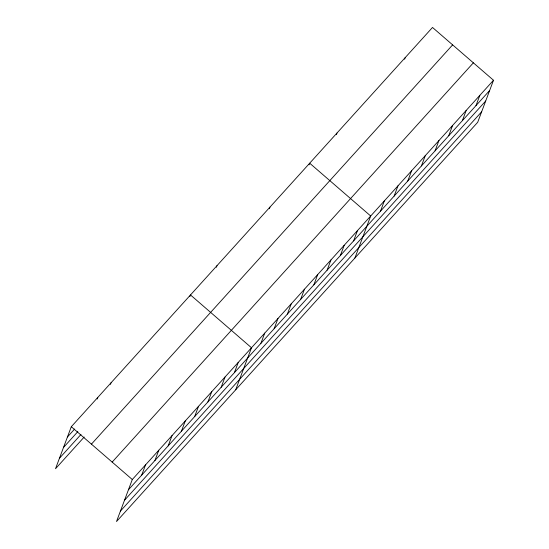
<?xml version="1.0" encoding="UTF-8"?>
<svg xmlns="http://www.w3.org/2000/svg" width="549" height="549" viewBox="0 0 549 549"><rect width="100%" height="100%" fill="white"/><g stroke="black" fill="none" stroke-linecap="round" stroke-linejoin="round"><path stroke-width="0.82" d="M493.496 80.25L132.295 479.524L116.498 521.55L477.699 122.283L493.496 80.25L432.502 27.45L71.301 426.717L55.504 468.75L84.196 437.031M97.194 399.02L97.784 397.442M110.438 384.375L111.028 382.797M189.899 296.535L190.496 294.957L251.49 347.764L235.693 389.79M216.388 267.26L216.985 265.682M141.683 475.139L145.54 464.879M154.928 460.501L158.785 450.242M168.172 445.857L172.029 435.604M181.417 431.219L185.274 420.959M269.367 208.702L269.957 207.124M194.662 416.581L198.518 406.322M207.906 401.937L211.763 391.684M221.151 387.299L225.008 377.039M309.101 164.782L309.691 163.204L370.692 216.004L354.894 258.03M234.396 372.661L238.252 362.402M336.393 134.615L336.983 133.036M260.885 343.379L264.735 333.119M274.123 328.741L277.979 318.482M287.367 314.103L291.224 303.844M300.612 299.459L304.469 289.199M313.856 284.821L317.713 274.562M404.62 59.196L405.21 57.618M327.101 270.183L330.958 259.924M340.346 255.539L344.202 245.286M353.59 240.901L357.447 230.642M380.478 211.18L384.334 200.92M394.127 196.096L397.984 185.837M407.77 181.012L411.626 170.753M421.419 165.928L425.269 155.669M435.062 150.845L438.919 140.585M448.705 135.761L452.561 125.501M462.354 120.677L466.211 110.418M475.997 105.593L479.853 95.334M67.445 436.977L74.616 429.044M63.499 447.462L77.848 431.603M59.443 458.264L80.964 434.472M91.429 444.141L452.63 44.874M112.168 462.093L473.368 62.826M128.439 489.777L489.646 90.51M124.499 500.263L485.7 100.995M120.437 511.064L481.645 111.797M71.301 426.717L132.295 479.524"/></g></svg>
